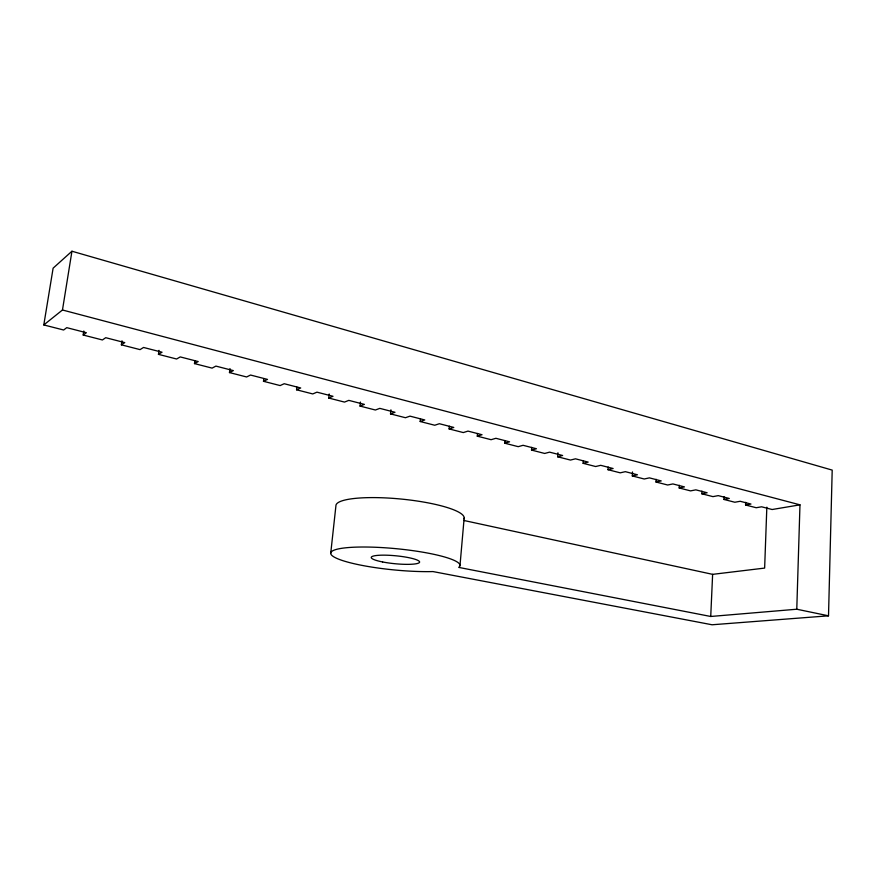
<?xml version="1.0" encoding="UTF-8"?>
<svg xmlns="http://www.w3.org/2000/svg" width="876" height="876" viewBox="0 0 876 876"><rect width="100%" height="100%" fill="white"/><g stroke="black" fill="none" stroke-linecap="round" stroke-linejoin="round"><path stroke-width="1.31" d="M828.51 615.817L796.777 609.225L710.732 616.474L458.706 567.396L459.331 566.871A64.944 10.665 5.5 0 0 389.36 548.091A64.944 10.665 5.5 0 0 334.205 557.07A64.944 10.665 5.5 0 0 430.127 571.623L432.963 571.568L712.078 624.774L828.51 615.817L832.2 470.105L71.942 251.226L53.118 268.166L43.8 324.93L63.63 330.011L66.751 327.657L86.385 332.716L83.176 335.026L102.415 339.965L105.722 337.698L124.764 342.615L121.381 344.826L121.983 340.786M796.777 609.225L799.974 504.839L62.47 309.995L43.8 324.93M766.839 507.171L764.638 568.086L712.626 574.349L464.181 520.541M799.974 504.839L772.139 509.514L761.605 506.799L756.207 507.73L745.575 505.003L745.684 502.32M745.575 505.003L750.951 504.05L740.187 501.28L734.822 502.244L723.948 499.451L724.058 496.736M710.732 616.474L712.626 574.349M723.948 499.451L729.292 498.466L718.265 495.63L712.944 496.626L701.818 493.768L701.939 491.118M701.818 493.768L707.118 492.75L695.84 489.848L690.562 490.889L679.174 487.965L679.316 485.282M679.174 487.965L684.441 486.903L672.899 483.935L667.665 485.008L656.014 482.019L656.157 479.303M656.014 482.019L661.216 480.924L649.401 477.869L644.221 478.997L632.297 475.931L632.527 471.945M632.297 475.931L637.454 474.792L625.355 471.671L620.219 472.832L608.01 469.7L608.174 467.007M608.01 469.7L613.112 468.518L600.717 465.32L595.647 466.525L583.131 463.316L583.317 460.601M583.131 463.316L588.168 462.09L575.477 458.816L570.462 460.064L557.64 456.779L557.935 452.772M557.64 456.779L562.622 455.498L549.602 452.147L544.664 453.45L531.524 450.078L531.732 447.373M531.524 450.078L536.43 448.742L523.082 445.304L518.209 446.661L504.74 443.201L504.959 440.551M504.74 443.201L509.569 441.822L495.893 438.296L491.097 439.697L477.278 436.16L477.508 433.467M459.988 565.6L464.149 518.077M477.278 436.16L482.03 434.726L467.992 431.101L463.284 432.569L449.103 428.922L449.355 426.207M449.103 428.922L453.768 427.433L439.369 423.721L434.737 425.243L420.195 421.509L420.447 418.837M420.195 421.509L424.772 419.954L409.979 416.144L405.457 417.721L390.51 413.888L390.926 409.837M390.51 413.888L394.988 412.278L379.801 408.369L375.377 410.012L360.036 406.07L360.463 402.073M330.712 553.38L335.913 505.868A64.419 12.79 5.6 0 1 402.533 499.189A64.419 12.79 5.6 0 1 463.941 518.866M360.036 406.07L364.405 404.394L348.812 400.376L344.487 402.084L328.73 398.043L329.19 393.992M328.73 398.043L332.99 396.291L316.959 392.163L312.754 393.937L296.559 389.787L296.876 387.126M296.559 389.787L300.698 387.969L284.207 383.721L280.134 385.571L263.49 381.301L263.818 378.607M263.49 381.301L267.498 379.407L250.536 375.037L246.605 376.965L229.468 372.574L229.994 368.577M229.468 372.574L233.344 370.603L215.901 366.102L212.101 368.117L194.483 363.595L194.844 360.901M194.483 363.595L198.195 361.547L180.248 356.915L176.602 359.007L158.457 354.353L159.038 350.356M83.176 335.026L83.8 331.029M62.47 309.995L71.942 251.226M158.457 354.353L162.027 352.218L143.533 347.454L140.061 349.623L121.381 344.826M382.626 561.965A24.331 3.997 5.5 0 0 419.604 562.162A24.331 3.997 5.5 0 0 383.973 555.154A24.331 3.997 5.5 0 0 382.626 561.965"/></g></svg>
